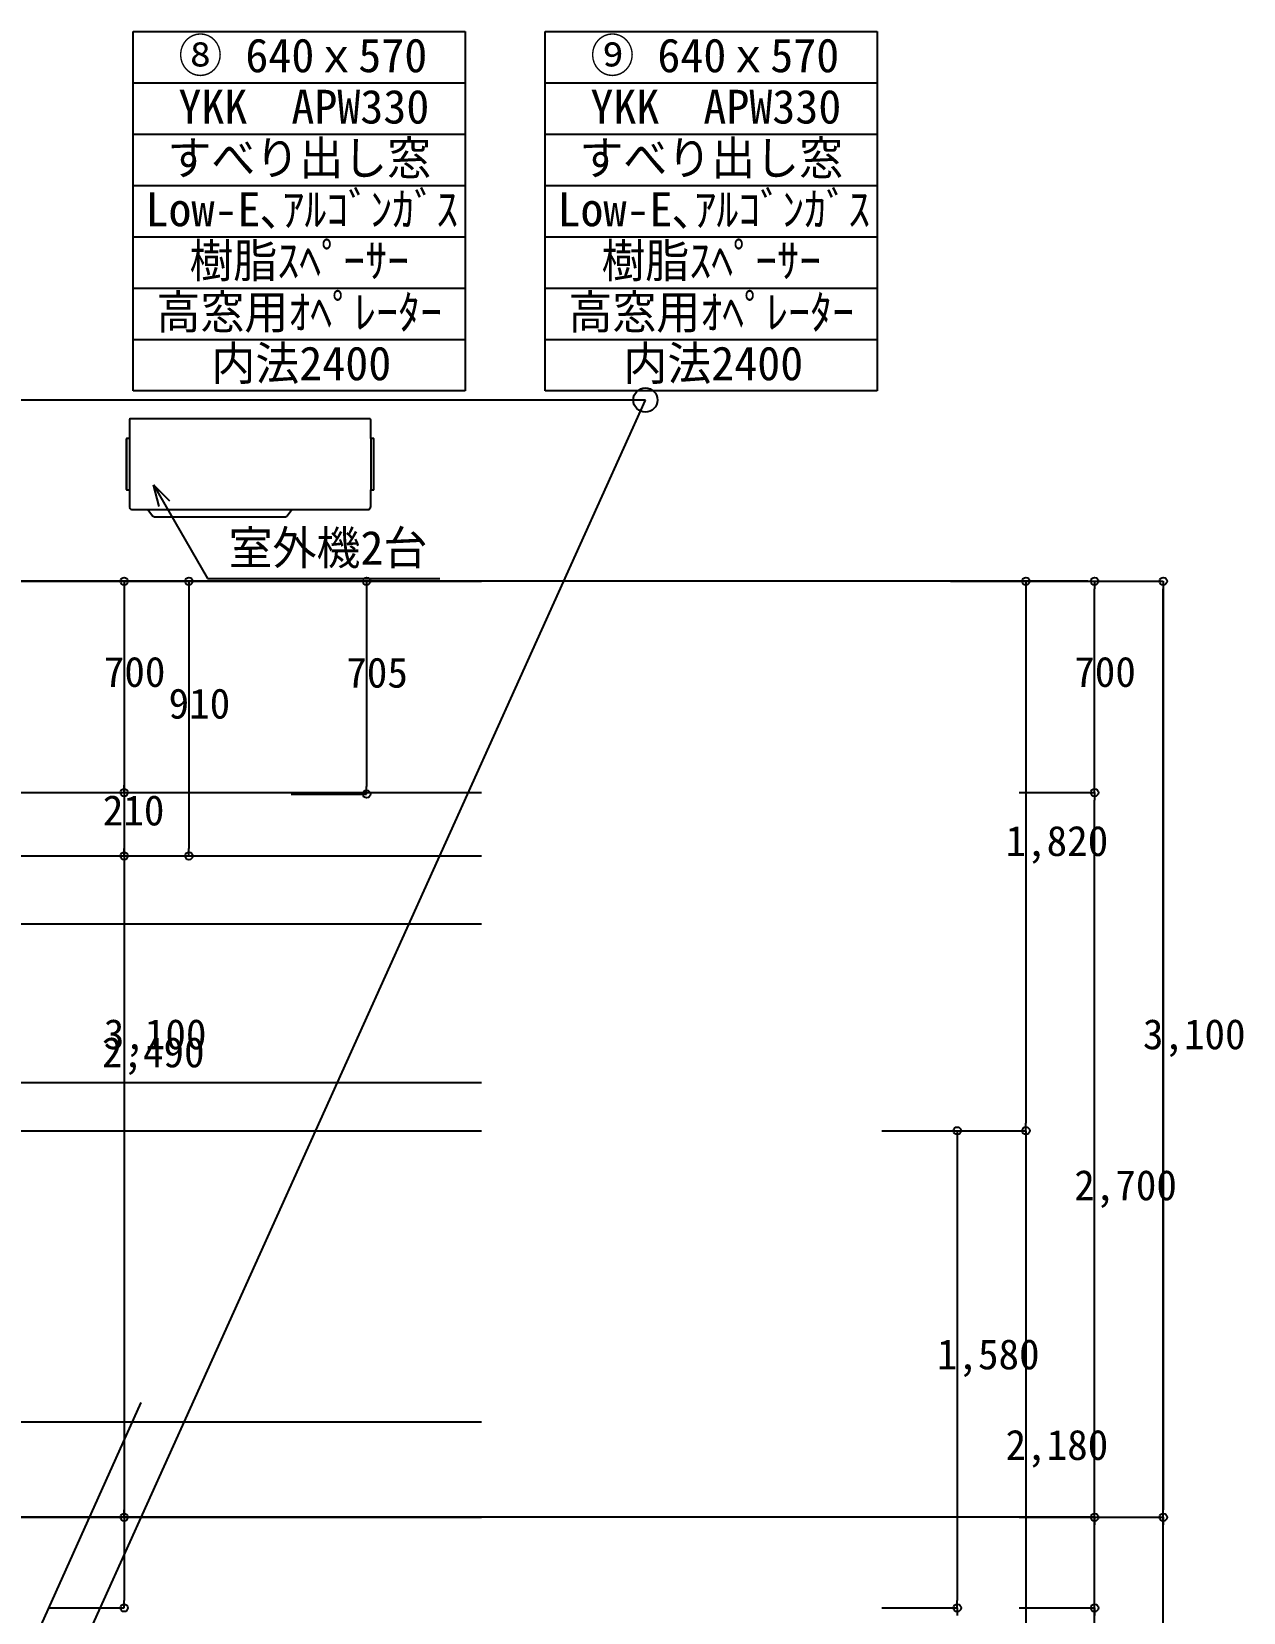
# Model space of a CAD drawing. Header units: metres. Extents: x 10861 to 26950, y 7268 to 22750.
# Drawn here: x 22868 to 26883, y 17515 to 22750 of the extents above; entities that cross this region are included whole.
import ezdxf

# ---------------------------------------------------------------- set-up
doc = ezdxf.new("R2010")
doc.units = ezdxf.units.M

msp = doc.modelspace()

# ---------------------------------------------------------------- linework, layer by layer
at = {"layer": 'GLID'}
for p, q in [((13514.7, 20930), (24358.1, 20930)), ((13514.7, 20230), (24358.1, 20230)), ((13514.7, 20020), (24358.1, 20020)), ((13514.7, 19795), (24358.1, 19795)), ((13514.7, 19270), (24358.1, 19270)), ((13514.7, 19110), (24358.1, 19110)), ((13514.7, 18145.6), (24358.1, 18145.6)), ((13514.7, 17830), (24358.1, 17830))]:
    msp.add_line(p, q, dxfattribs=at)
at = {"layer": 'カタログ部品(電化製品)_1F'}
for p, q in [((23192.1, 21464.5), (23191.8, 21462.6)), ((23192.2, 21464.5), (23192, 21462.6)), ((23192.8, 21466.1), (23192.1, 21464.5)), ((23193, 21466.1), (23192.2, 21464.5)), ((23194, 21467.2), (23192.8, 21466.1)), ((23194.1, 21467.2), (23193, 21466.1)), ((23195.3, 21467.6), (23194, 21467.2)), ((23195.5, 21467.6), (23194.1, 21467.2)), ((23988.3, 21467.6), (23195.3, 21467.6)), ((23988.4, 21467.6), (23195.5, 21467.6)), ((23989.6, 21467.2), (23988.3, 21467.6)), ((23989.8, 21467.2), (23988.4, 21467.6)), ((23990.8, 21466.1), (23989.6, 21467.2)), ((23990.9, 21466.1), (23989.8, 21467.2)), ((23991.5, 21464.5), (23990.8, 21466.1)), ((23991.7, 21464.5), (23990.9, 21466.1)), ((23991.8, 21462.6), (23991.5, 21464.5)), ((23992, 21462.6), (23991.7, 21464.5)), ((23191.8, 21462.6), (23191.8, 21402.6)), ((23192, 21462.6), (23192, 21402.6)), ((23991.8, 21402.6), (23991.8, 21462.6)), ((23992, 21402.6), (23992, 21462.6)), ((23181.9, 21401.7), (23181.8, 21401.2)), ((23181.8, 21401.2), (23181.8, 21234)), ((23182.4, 21402.2), (23181.9, 21401.7)), ((23182.1, 21401.7), (23182, 21401.1)), ((23182, 21401.1), (23182, 21234)), ((23182.6, 21402.1), (23182.1, 21401.7)), ((23183, 21402.5), (23182.4, 21402.2)), ((23183.2, 21402.4), (23182.6, 21402.1)), ((23183.8, 21402.6), (23183, 21402.5)), ((23184, 21402.6), (23183.2, 21402.4)), ((23191.8, 21402.6), (23183.8, 21402.6)), ((23192, 21402.6), (23184, 21402.6)), ((23191.8, 21402.6), (23191.8, 21232.6)), ((23192, 21402.6), (23192, 21232.6)), ((23991.8, 21402.6), (23991.8, 21232.6)), ((23999.8, 21402.6), (23991.8, 21402.6)), ((23992, 21402.6), (23992, 21232.6)), ((24000, 21402.6), (23992, 21402.6)), ((24000.6, 21402.5), (23999.8, 21402.6)), ((24000.7, 21402.4), (24000, 21402.6)), ((24001.2, 21402.2), (24000.6, 21402.5)), ((24001.4, 21402.1), (24000.7, 21402.4)), ((24001.6, 21401.7), (24001.2, 21402.2)), ((24001.8, 21401.7), (24001.4, 21402.1)), ((24001.8, 21401.2), (24001.6, 21401.7)), ((24002, 21401.1), (24001.8, 21401.7)), ((24001.8, 21234), (24001.8, 21401.2)), ((24002, 21234), (24002, 21401.1)), ((23181.8, 21234), (23181.9, 21233.5)), ((23181.9, 21233.5), (23182.4, 21233)), ((23182, 21234), (23182.1, 21233.4)), ((23182.1, 21233.4), (23182.6, 21233)), ((23182.4, 21233), (23183, 21232.7)), ((23182.6, 21233), (23183.2, 21232.7)), ((23183, 21232.7), (23183.8, 21232.6)), ((23183.2, 21232.7), (23184, 21232.6)), ((23183.8, 21232.6), (23191.8, 21232.6)), ((23184, 21232.6), (23192, 21232.6)), ((23191.8, 21232.6), (23191.8, 21177.6)), ((23192, 21232.6), (23192, 21177.6)), ((23991.8, 21177.6), (23991.8, 21232.6)), ((23991.8, 21232.6), (23999.8, 21232.6)), ((23992, 21177.6), (23992, 21232.6)), ((23992, 21232.6), (24000, 21232.6)), ((23999.8, 21232.6), (24000.6, 21232.7)), ((24000, 21232.6), (24000.7, 21232.7)), ((24000.6, 21232.7), (24001.2, 21233)), ((24000.7, 21232.7), (24001.4, 21233)), ((24001.2, 21233), (24001.6, 21233.5)), ((24001.4, 21233), (24001.8, 21233.4)), ((24001.6, 21233.5), (24001.8, 21234)), ((24001.8, 21233.4), (24002, 21234)), ((23191.8, 21177.6), (23192.4, 21173.7)), ((23192, 21177.6), (23192.6, 21173.7)), ((23192.4, 21173.7), (23194.1, 21170.5)), ((23192.6, 21173.7), (23194.3, 21170.5)), ((23194.1, 21170.5), (23196.7, 21168.4)), ((23194.3, 21170.5), (23196.9, 21168.3)), ((23196.7, 21168.4), (23199.8, 21167.6)), ((23196.9, 21168.3), (23200, 21167.6)), ((23199.8, 21167.6), (23253.5, 21167.6)), ((23200, 21167.6), (23253.6, 21167.6)), ((23253.5, 21167.6), (23730.1, 21167.6)), ((23253.5, 21167.6), (23268.7, 21146.8)), ((23253.6, 21167.6), (23730.3, 21167.6)), ((23253.6, 21167.6), (23268.9, 21146.7)), ((23714.8, 21146.8), (23730.1, 21167.6)), ((23715, 21146.7), (23730.3, 21167.6)), ((23730.1, 21167.6), (23983.8, 21167.6)), ((23730.3, 21167.6), (23984, 21167.6)), ((23983.8, 21167.6), (23986.9, 21168.4)), ((23984, 21167.6), (23987.1, 21168.3)), ((23986.9, 21168.4), (23989.4, 21170.5)), ((23987.1, 21168.3), (23989.6, 21170.5)), ((23989.4, 21170.5), (23991.2, 21173.7)), ((23989.6, 21170.5), (23991.3, 21173.7)), ((23991.2, 21173.7), (23991.8, 21177.6)), ((23991.3, 21173.7), (23992, 21177.6)), ((23268.7, 21146.8), (23270.4, 21145.1)), ((23268.9, 21146.7), (23270.5, 21145.1)), ((23270.4, 21145.1), (23272.5, 21143.8)), ((23270.5, 21145.1), (23272.7, 21143.8)), ((23272.5, 21143.8), (23274.9, 21142.9)), ((23272.7, 21143.8), (23275.1, 21142.9)), ((23274.9, 21142.9), (23277.3, 21142.6)), ((23275.1, 21142.9), (23277.5, 21142.6)), ((23277.3, 21142.6), (23706.3, 21142.6)), ((23277.5, 21142.6), (23706.5, 21142.6)), ((23706.3, 21142.6), (23708.7, 21142.9)), ((23706.5, 21142.6), (23708.8, 21142.9)), ((23708.7, 21142.9), (23711.1, 21143.8)), ((23708.8, 21142.9), (23711.2, 21143.8)), ((23711.1, 21143.8), (23713.2, 21145.1)), ((23711.2, 21143.8), (23713.4, 21145.1)), ((23713.2, 21145.1), (23714.8, 21146.8)), ((23713.4, 21145.1), (23715, 21146.7))]:
    msp.add_line(p, q, dxfattribs=at)
at = {"layer": 'データ 001_1F'}
for p, q in [((23205, 21560), (23205, 22750)), ((23205, 22750), (24305, 22750)), ((24305, 22750), (24305, 21560)), ((24570, 21560), (24570, 22750)), ((24570, 22750), (25670, 22750)), ((25670, 22750), (25670, 21560)), ((23205, 22580), (24305, 22580)), ((24570, 22580), (25670, 22580)), ((23205, 22410), (24305, 22410)), ((24570, 22410), (25670, 22410)), ((23205, 22240), (24305, 22240)), ((24570, 22240), (25670, 22240)), ((23205, 22070), (24305, 22070)), ((24570, 22070), (25670, 22070)), ((23205, 21900), (24305, 21900)), ((24570, 21900), (25670, 21900)), ((23205, 21730), (24305, 21730)), ((24570, 21730), (25670, 21730)), ((24305, 21560), (23205, 21560)), ((25670, 21560), (24570, 21560)), ((23290.9, 21177.1), (23271.5, 21249.5)), ((23271.5, 21249.5), (23324.5, 21196.5)), ((23271.5, 21249.5), (23450.6, 20939.3)), ((26367.5, 20930), (11375, 20930)), ((22924.7, 20930), (23174.7, 20930)), ((22924.7, 20930), (22924.7, 20930)), ((22924.7, 20930), (23174.7, 20930)), ((22924.7, 20930), (22924.7, 20930)), ((23139.4, 20930), (23389.4, 20930)), ((23139.4, 20930), (23139.4, 20930)), ((23174.7, 20930), (23174.7, 20905)), ((23174.7, 20930), (23174.7, 20905)), ((23174.7, 20905), (23174.7, 17855)), ((23174.7, 20905), (23174.7, 20255)), ((23389.4, 20930), (23389.4, 20905)), ((23389.4, 20905), (23389.4, 20045)), ((23450.6, 20939.3), (24220.6, 20939.3)), ((23728.1, 20930), (23978.1, 20930)), ((23728.1, 20930), (23728.1, 20930)), ((23978.1, 20930), (23978.1, 20905)), ((23978.1, 20905), (23978.1, 20250)), ((25912.5, 20930), (26162.5, 20930)), ((25912.5, 20930), (25912.5, 20930)), ((26140, 20930), (26390, 20930)), ((26140, 20930), (26140, 20930)), ((26162.5, 20930), (26162.5, 20905)), ((26162.5, 20905), (26162.5, 19135)), ((26367.5, 20930), (26617.5, 20930)), ((26367.5, 20930), (26367.5, 20930)), ((26390, 20930), (26390, 20905)), ((26390, 20930), (26390, 20930)), ((26390, 20930), (26617.5, 20930)), ((26390, 20930), (26390, 20930)), ((26390, 20255), (26390, 20905)), ((26617.5, 20930), (26617.5, 20905)), ((26617.5, 20930), (26617.5, 20905)), ((26617.5, 20930), (26617.5, 20930)), ((26617.5, 20905), (26617.5, 17855)), ((26617.5, 10550), (26617.5, 20905)), ((22924.7, 20230), (23174.7, 20230)), ((22924.7, 20230), (22924.7, 20230)), ((22924.7, 20230), (22924.7, 20230)), ((23174.7, 20230), (23174.7, 20255)), ((23174.7, 20230), (23174.7, 20230)), ((23174.7, 20230), (23174.7, 20205)), ((23728.1, 20225), (23978.1, 20225)), ((23728.1, 20225), (23728.1, 20225)), ((23978.1, 20225), (23978.1, 20250)), ((23978.1, 20225), (23978.1, 20225)), ((26140, 20230), (26390, 20230)), ((26140, 20230), (26140, 20230)), ((26140, 20230), (26390, 20230)), ((26140, 20230), (26140, 20230)), ((26390, 20230), (26390, 20255)), ((26390, 20230), (26390, 20205)), ((26390, 20230), (26390, 20230)), ((23174.7, 20205), (23174.7, 20045)), ((26390, 17555), (26390, 20205)), ((22924.7, 20020), (23174.7, 20020)), ((22924.7, 20020), (22924.7, 20020)), ((22924.7, 20020), (23174.7, 20020)), ((22924.7, 20020), (22924.7, 20020)), ((23139.4, 20020), (23389.4, 20020)), ((23139.4, 20020), (23139.4, 20020)), ((23174.7, 20020), (23174.7, 20045)), ((23174.7, 20020), (23174.7, 20020)), ((23174.7, 20020), (23174.7, 19995)), ((23389.4, 20020), (23389.4, 20045)), ((23389.4, 20020), (23389.4, 20020)), ((23174.7, 19995), (23174.7, 17555)), ((25685, 19110), (25935, 19110)), ((25685, 19110), (25685, 19110)), ((25912.5, 19110), (26162.5, 19110)), ((25912.5, 19110), (25912.5, 19110)), ((25912.5, 19110), (26162.5, 19110)), ((25912.5, 19110), (25912.5, 19110)), ((25935, 19110), (25935, 19085)), ((26162.5, 19110), (26162.5, 19135)), ((26162.5, 19110), (26162.5, 19110)), ((26162.5, 19110), (26162.5, 19085)), ((25935, 19085), (25935, 17555)), ((26162.5, 19085), (26162.5, 16955)), ((18710.5, 8165), (23230.6, 18209.7)), ((23174.7, 17830), (23174.7, 17855)), ((26617.5, 17830), (26617.5, 17855)), ((26390, 17830), (11375, 17830)), ((22924.7, 17830), (23174.7, 17830)), ((22924.7, 17830), (22924.7, 17830)), ((23174.7, 17830), (23174.7, 17830)), ((26140, 17830), (26390, 17830)), ((26140, 17830), (26140, 17830)), ((26367.5, 17830), (26617.5, 17830)), ((26367.5, 17830), (26367.5, 17830)), ((26390, 17830), (26390, 17805)), ((26390, 17830), (26390, 17830)), ((26390, 17830), (26617.5, 17830)), ((26390, 17830), (26390, 17830)), ((26390, 15580), (26390, 17805)), ((26617.5, 17830), (26617.5, 17805)), ((26617.5, 17830), (26617.5, 17830)), ((26617.5, 17830), (26617.5, 17830)), ((26617.5, 10850), (26617.5, 17805)), ((23174.7, 17530), (23174.7, 17555)), ((25935, 17530), (25935, 17555)), ((26390, 17530), (26390, 17555)), ((22924.7, 17530), (23174.7, 17530)), ((22924.7, 17530), (22924.7, 17530)), ((23174.7, 17530), (23174.7, 17530)), ((25685, 17530), (25935, 17530)), ((25685, 17530), (25685, 17530)), ((25685, 17530), (25685, 17530)), ((25935, 17530), (25935, 17530)), ((25935, 17530), (25935, 17505)), ((26140, 17530), (26140, 17530)), ((26140, 17530), (26390, 17530)), ((26140, 17530), (26140, 17530)), ((26390, 17530), (26390, 17505)), ((26390, 17530), (26390, 17530))]:
    msp.add_line(p, q, dxfattribs=at)
for centre in [(23174.7, 20930), (23174.7, 20930), (23389.4, 20930), (23978.1, 20930), (26162.5, 20930), (26390, 20930), (26617.5, 20930), (26617.5, 20930), (23174.7, 20230), (23174.7, 20230), (23978.1, 20225), (26390, 20230), (26390, 20230), (23174.7, 20020), (23174.7, 20020), (23389.4, 20020), (25935, 19110), (26162.5, 19110), (26162.5, 19110), (23174.7, 17830), (26390, 17830), (26617.5, 17830), (26617.5, 17830), (23174.7, 17530), (25935, 17530), (25935, 17530), (26390, 17530), (26390, 17530)]:
    msp.add_circle(centre, 12.5, dxfattribs=at)
at = {"layer": '部屋_1F'}
for p, q in [((24901.7, 21530), (12701.7, 21530)), ((19069.8, 8614.6), (24901.7, 21530))]:
    msp.add_line(p, q, dxfattribs=at)
msp.add_circle((24901.7, 21530), 40, dxfattribs=at)

# ---------------------------------------------------------------- texts
at = {"layer": 'データ 001_1F'}
for s, height, p in [('⑧ 640ｘ570', 112, (23354.4, 22615.5)), ('⑨ 640ｘ570', 112, (24719.4, 22615.5)), ('YKK\u3000APW330', 112, (23354.4, 22445.5)), ('YKK\u3000APW330', 112, (24719.4, 22445.5)), ('すべり出し窓', 112, (23318, 22275.5)), ('すべり出し窓', 112, (24683, 22275.5)), ('Low-E､ｱﾙｺﾞﾝｶﾞｽ', 112, (23245.2, 22105.5)), ('Low-E､ｱﾙｺﾞﾝｶﾞｽ', 112, (24610.2, 22105.5)), ('樹脂ｽﾍﾟｰｻｰ', 112, (23390.9, 21935.5)), ('樹脂ｽﾍﾟｰｻｰ', 112, (24755.9, 21935.5)), ('高窓用ｵﾍﾟﾚｰﾀｰ', 112, (23281.6, 21765.5)), ('高窓用ｵﾍﾟﾚｰﾀｰ', 112, (24646.6, 21765.5)), ('内法2400', 112, (23463.7, 21595.5)), ('内法2400', 112, (24828.7, 21595.5)), ('室外機2台', 112, (23520.6, 20984.8)), ('700', 100, (23107.2, 20580)), ('700', 100, (26322.5, 20580)), ('705', 100, (23910.6, 20577.5)), ('910', 100, (23321.9, 20475)), ('210', 100, (23103.9, 20121.3)), ('1,820', 100, (26095, 20020)), ('3,100', 100, (23107.2, 19380)), ('3,100', 100, (26550, 19380)), ('2,490', 100, (23100.9, 19320.2)), ('2,700', 100, (26322.5, 18880)), ('1,580', 100, (25867.5, 18320)), ('2,180', 100, (26095, 18020))]:
    msp.add_text(s, height=height, dxfattribs=at).set_placement(p)

doc.saveas('drawing.dxf')
